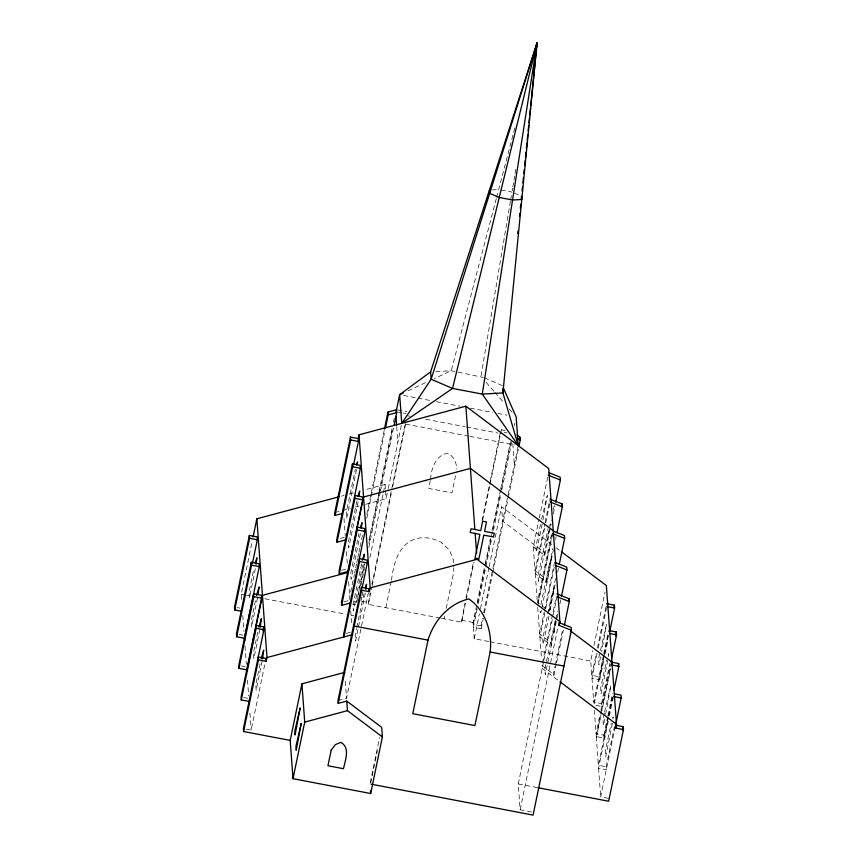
<?xml version="1.0" encoding="UTF-8"?>
<svg xmlns="http://www.w3.org/2000/svg" width="858" height="858" viewBox="0 0 858 858"><rect width="100%" height="100%" fill="white"/><g stroke="black" fill="none" stroke-linecap="round" stroke-linejoin="round"><path stroke-width="0.64" stroke-dasharray="4.29 3.22" d="M608.279 656.617L608.601 653.721L607.496 656.67M613.009 718.8L613.213 716.88L612.751 717.76M555.92 620.892L553.592 634.641M356.52 469.487L346.632 518.532L346.203 512.784L355.341 469.197M365.315 592.964L355.609 640.905L355.191 635.167L356.52 628.71M548.573 531.188L546.771 541.344M607.754 660.21L601.072 693.94L600.654 688.202L606.66 659.813M612.365 723.369L605.694 757.099L605.276 751.351L611.282 722.972M510.424 201.308L480.973 376.405L482.689 378.389M510.649 199.989L511.529 194.723M512.194 190.776L512.644 188.138M512.859 186.819L513.749 181.531M513.974 180.212L514.864 174.935M515.09 173.606L515.969 168.329M255.373 568.672L249.431 598.005L249.013 592.267L253.893 568.682M257.507 597.854L251.566 627.187L251.147 621.449L256.027 597.876M259.813 629.429L253.871 658.772L253.453 653.024L258.065 630.759M262.119 661.014L256.177 690.347L255.759 684.609L260.371 662.344M358.097 501.973L348.766 547.715L348.337 541.977L357.475 498.38M360.414 533.547L351.072 579.289L350.654 573.552L358.934 533.569M362.741 565.014L353.399 610.767L352.981 605.019L362.108 561.432M241.602 599.463L241.227 594.24L252.273 540.905M245.989 729.139L251.158 730.126L265.465 661.057M349.185 599.345L354.333 574.452M354.611 573.144L355.426 569.219M355.695 567.91L356.51 563.974M356.778 562.666L357.593 558.74M357.861 557.432L358.676 553.496M358.944 552.187L359.759 548.262M360.038 546.954L362.473 535.156M366.816 514.199L370.881 494.551M371.16 493.243L384.18 430.373M366.752 518.382L384.931 430.619M364.135 563.545L356.681 602.134L352.799 601.394M369.015 539.972L378.786 492.814M379.054 491.505L392.342 427.316M393.436 422.082L394.24 418.146M356.681 602.134L364.543 564.178M368.876 543.243L378.904 494.819M379.172 493.511L392.728 428.067M360.961 585.36L364.757 567.02M368.822 547.372L380.212 492.363M380.491 491.055L393.779 426.866M360.982 600.804L361.786 596.878M362.065 595.57L362.87 591.655M369.916 557.668L383.172 493.607M383.451 492.299L385.07 484.459L364.553 489.95M356.789 627.423L364.596 590.379M365.605 504.311L386.121 498.809L387.988 489.811M388.256 488.524L401.49 424.624M338.009 700.503L346.557 698.219L368.404 592.728M440.175 618.082L368.329 604.364L370.088 593.275M371.986 584.105L405.083 424.302M368.329 604.364L371.857 587.333M372.125 586.025L391.656 491.72M392.739 486.475L405.759 423.605M385.81 607.7L391.227 581.499M391.505 580.19C393.468 562.987 399.335 541.237 419.358 538.02A34.867 33.827 -4.2 0 1 440.819 542.117L449.431 550.032L453.56 560.295L453.71 566.612M430.298 480.577L428.668 488.438L451.973 492.889L456.306 471.932M430.566 479.268C431.295 468.586 435.596 454.751 448.058 453.314C453.903 456.381 456.542 462.998 456.853 469.305M370.238 782.668L379.558 737.655M370.656 783.268L377.391 750.739M444.058 618.822L444.605 616.205M446.224 608.343L453.818 571.675L453.732 567.878M441.473 618.328L461.529 622.157L464.918 603.217M466.001 597.983L473.326 562.612M482.003 520.699L489.875 482.711M490.143 481.402L500.45 431.628L501.372 429.772L505.255 430.512M461.529 622.157L465.873 601.201M466.141 599.892L474.013 561.904M482.689 519.991L489.746 485.939M490.015 484.631L500.321 434.856M500.589 433.547L501.372 429.772M477.187 608.923L473.391 627.252L481.156 628.742L480.952 625.868L473.187 624.388L473.048 622.468L484.974 564.843M485.253 563.534L490.401 538.642M492.031 530.78L500.439 490.175M500.707 488.867L510.478 441.709M473.187 624.388L476.437 608.676M477.52 603.442L485.113 566.795M485.381 565.486L500.289 493.511M500.557 492.202L510.853 442.471M514.328 425.707L514.843 423.198M478.271 603.678L491.838 538.191M493.468 530.33L500.793 494.959M501.876 489.725L512.183 439.95M488.631 641.494L474.227 638.738L479.375 613.899M480.459 608.676L488.856 568.146M489.124 566.838L501.576 506.703L551.833 544.519M480.952 625.868L482.582 618.007M483.665 612.773L492.61 569.551M492.889 568.232L507.807 496.192M508.075 494.884L517.985 446.868M481.156 628.742L483.333 618.264M484.416 613.02L492.556 573.723M492.824 572.415L508.011 499.066M508.29 497.758L518.597 447.983M544.701 528.035L535.263 573.648L546.707 582.26L546.503 579.386L535.049 570.774L533.301 546.857L538.963 519.487M539.242 518.178L548.144 475.182M540.486 524.474L535.939 546.407L536.357 552.144L542.503 522.479M541.548 519.315L547.286 495.516L542.771 521.192M535.049 570.774L544.766 523.863M545.034 522.554L549.624 500.407M545.785 522.822L550.107 501.973M549.388 529.182L538.492 581.327L538.073 575.589L548.037 528.7M549.656 527.885L551.276 520.077M553.431 509.663L554.236 505.77M533.301 546.857L544.744 555.469L551.211 524.249M553.367 513.835L554.987 506.038M551.394 534.588L537.355 602.348L548.809 610.971L555.544 578.442M538.105 602.616L552.144 534.856M537.912 604.879L552.455 534.641M540.915 604.59L548.67 567.181L551.726 556.284L549.088 572.919L541.602 609.041M546.503 579.386L552.96 548.165M546.707 582.26L553.442 549.742M555.598 539.328L556.134 536.733M541.334 610.328L540.808 612.912L540.637 610.617M544.733 613.341L539.875 636.808L551.329 645.42L551.115 642.545L539.671 633.933L544.251 611.775M544.53 610.478L554.515 562.258M545.817 608.129L554.45 566.43M549.56 611.239L555.48 582.614M557.636 572.211L558.451 568.307M548.991 616.108L543.114 644.487L542.696 638.749L550.975 598.755L554.032 587.859L550.053 610.95M542.513 662.902L555.737 599.045M531.595 811.99L520.141 809.802L518.253 783.965L543.532 661.861M543.8 660.563L552.981 616.259M553.249 614.95L557.024 596.707M551.115 642.545L555.694 620.431M555.963 619.133L557.582 611.325M557.797 614.199L545.313 674.635L544.894 668.886L555.137 620.945M559.942 603.785L560.757 599.892M520.141 809.802L557.829 627.777M556.327 663.985L553.635 676.994L553.421 674.12L555.04 666.323M555.308 665.014L562.859 628.592M556.595 662.687L563.331 630.169M597.125 653.453L591.999 678.217L599.763 679.697L599.549 676.823L591.784 675.343L590.733 660.992L592.889 650.579M593.972 645.377L605.019 592.041M591.784 675.343L596.374 653.185M597.458 647.972L606.627 603.667M598.198 648.24L606.574 607.839M600.568 656.896L598.938 664.757L598.519 659.008L606.467 624.538L601.651 651.651M604.214 655.491L593.95 705.008L601.726 706.488L601.512 703.624L593.747 702.134L603.464 655.222M603.732 653.914L608.59 630.458M599.549 676.823L608.193 635.124M604.482 654.182L608.526 634.63M599.763 679.697L604.086 658.847M605.158 653.635L608.129 639.296M601.512 703.624L609.877 663.223M600.579 715.733L596.267 736.582L604.032 738.073L603.817 735.199L596.053 733.719L600.643 711.561M600.911 710.252L610.36 664.65M601.662 710.521L610.842 666.216M596.331 737.537L600.911 715.433M601.179 714.124L610.606 668.596M604.322 713.223L602.96 719.776L603.378 725.514L605.008 717.653M604.59 711.915L610.907 685.295L605.276 716.344M603.817 735.199L607.603 716.956M607.872 715.647L612.462 693.5M608.29 721.246L598.573 768.167L606.338 769.647L606.134 766.773L598.358 765.293L608.343 717.074M608.622 715.776L612.398 697.533M604.032 738.073L608.343 717.213M608.622 715.915L612.398 697.672M609.373 716.033L613.416 696.492M606.134 766.773L614.5 726.383M608.44 798.358L600.675 796.867L615.25 726.501M496.31 198.616L451.254 370.731L434.448 378.517M496.643 197.319L511.475 140.669M511.808 139.382L514.843 127.81M548.948 525.589L549.42 524.699M408.043 390.765L428.453 381.306M341.473 496.128L344.037 495.441M349.174 494.069L354.3 492.696M334.834 512.548L341.248 510.832M342.524 510.489L350.214 508.429M355.351 507.057L359.191 506.027M340.454 538.363L344.122 537.376M341.548 570.27L346.428 568.961M343.854 601.844L348.734 600.536M346.16 633.418L351.051 632.11M492.084 189.929L498.68 189.554M435.778 371.611L451.254 370.731L483.354 377.434M501.093 190.015L511.979 192.095M403.571 395.409L416.666 397.908M417.975 398.155L431.059 400.654M436.304 401.662L459.867 406.156M470.334 408.161L492.589 412.408M497.822 413.406L506.981 415.154M397.812 409.985L406.874 411.722M398.187 412.097L402.07 412.837M403.367 413.084L405.952 413.577M504.332 432.368L506.928 432.861M407.389 415.744L410.017 416.248M425.772 419.251L465.154 426.78M466.462 427.027L497.972 433.043M405.673 424.12L468.511 436.111M469.819 436.368L514.317 444.862M361.722 601.211L368.189 602.445M461.389 620.248L473.048 622.468M353.003 604.268L355.598 604.761M241.227 594.24L245.152 594.991M246.461 595.237L250.386 595.988M264.79 598.745L345.946 614.242M351.179 615.24L353.807 615.744M489.939 641.741L590.733 660.992M237.098 607.603L239.682 608.097M239.06 634.405L242.943 635.145M241.366 665.98L245.249 666.72M243.672 697.554L247.554 698.294M518.253 783.965L537.902 787.719M514.371 193.125L520.356 195.688M484.545 377.938L502.37 385.607M556.102 547.736L559.309 550.15M541.977 665.508L553.421 674.12M542.181 668.382L558.966 681.005M486.121 382.336L493.843 391.227M494.701 392.213L504.139 403.078M509.287 409.009L512.719 412.955M591.999 678.217L593.747 702.134M594.337 710.231L596.053 733.719M596.267 736.582L598.358 765.293M598.573 768.167L600.675 796.867M544.744 555.469L544.54 552.595L502.627 521.063L501.576 506.703M535.263 573.648L537.258 601.05M537.73 607.507L539.671 633.933M539.875 636.808L541.495 658.987M512.827 443.811L514.339 464.478M473.391 627.252L474.227 638.738M396.707 426.726L397.844 442.224M385.07 484.459L385.457 489.682M385.553 490.98L386.121 498.809M343.983 518.447L345.238 535.724M346.407 551.662L347.458 566.023M348.605 581.703L349.667 596.246M350.74 610.907L351.791 625.257M345.324 681.424L346.557 698.219M242.771 615.454L243.94 631.402M245.013 646.085L246.353 664.36M247.501 680.051L248.659 695.902M249.925 713.159L251.158 730.126"/><path stroke-width="1.29" d="M490.154 652.005C492.513 632.217 485.607 610.649 468.854 598.916C448.734 603.614 433.805 620.817 428.013 640.132L412.784 713.695L474.914 725.557L490.154 652.005L563.942 666.087M517.771 233.548L518.039 230.888M519.519 216.216L519.787 213.545M520.334 208.215L520.742 204.215M521.278 198.874L521.546 196.203L521.782 199.485L512.558 200L499.259 197.469L489.682 193.35L489.446 190.079M522.082 190.873L522.49 186.872M522.897 182.872L523.434 177.542M523.841 173.541L524.249 169.541M524.656 165.551L525.193 160.21M525.461 157.55L525.997 152.22M526.404 148.219L526.951 142.878M527.22 140.219L527.756 134.888M528.163 130.888L528.7 125.558M528.968 122.887L529.515 117.557M529.783 114.886L530.459 108.226M530.727 105.555L537.065 42.9L430.609 371.9L431.145 379.225L401.748 423.369L399.646 394.659L430.609 371.9M357.228 464.789L357.55 461.904L356.445 464.843M256.102 564.274L256.95 557.786L255.298 562.837M258.237 593.457L259.084 586.979L256.585 595.473M359.019 496.374L359.684 491.087L358.033 496.139M361.325 527.96L361.99 522.672L360.339 527.713M363.653 559.427L364.328 554.139L362.398 560.231M365.862 589.564L366.527 584.277L365.422 587.226M260.178 627.241L261.4 618.554L258.901 627.048M262.494 658.815L263.706 650.128L261.207 658.633M535.735 50.826L537.065 42.9L431.145 379.225L452.541 388.417L482.271 394.09L502.906 392.921L518.253 445.613L482.271 394.09L537.065 42.9L533.033 58.333M252.466 563.245L257.325 539.789L257.121 536.926L249.356 535.435L234.513 607.11L234.717 609.984L241.195 611.218M234.717 609.984L249.56 538.309L249.356 535.435M253.078 537.011L256.853 518.8L338.91 496.825M244.444 638.255L259.288 566.58L259.073 563.717L251.308 562.237L236.465 633.901L236.679 636.775L244.444 638.255L244.637 640.872M236.679 636.775L251.523 565.1L251.308 562.237M249.249 704.032L249.067 701.415L241.291 699.935L241.087 697.061L261.593 598.165L261.39 595.291L253.625 593.811L238.781 665.486L238.985 668.361L246.75 669.841L246.825 670.795L262.451 595.345L347.93 572.458L363.556 497.007L470.409 468.393L553.26 530.737M238.985 668.361L253.829 596.685L253.625 593.811M241.291 699.935L256.134 628.26L255.931 625.385L263.696 626.876L263.91 629.74L243.393 728.646L243.608 731.509L290.208 740.411L293.007 778.689L370.677 793.521L382.389 736.936L381.692 727.37L346.761 701.093L338.213 703.378L338.009 700.503L361.443 587.333L369.208 588.824L369.423 591.688L361.647 590.207L361.443 587.333M262.88 630.78L263.696 626.876M243.608 731.509L258.451 659.834L258.237 656.971L266.001 658.451L266.216 661.325L258.451 659.834M265.465 661.057L266.001 658.451M266.216 661.325L266.999 657.55L256.853 518.8M353.571 464.907L358.43 441.452L358.226 438.588L350.461 437.097L334.834 512.548L335.038 515.422L342.374 513.459M335.038 515.422L350.665 439.972L350.461 437.097M290.208 740.411L301.919 683.826L344.669 672.382M347.93 572.458L347.855 571.503L339.307 573.788L339.103 570.924L360.392 468.243L360.178 465.379L352.413 463.888L336.786 539.339L337.001 542.213L345.549 539.918M358.226 438.588L359.009 434.813L465.851 406.199L548.712 468.532L559.909 621.642L559.126 625.418L571.364 630.255L533.075 815.1L371.289 784.201M337.001 542.213L352.627 466.763L352.413 463.888M293.007 778.689L304.719 722.104L301.919 683.826M339.307 573.788L354.933 498.337L354.729 495.474L362.494 496.954L362.698 499.828L341.409 602.498L341.623 605.373L350.171 603.077L350.354 605.684M341.623 605.373L357.239 529.922L357.035 527.048L364.8 528.528L365.015 531.402L343.715 634.073L343.929 636.947L359.556 561.497L359.341 558.633L367.106 560.113L367.321 562.987L362.194 587.741M384.448 429.064L387.977 412.033L396.525 409.738L396.728 412.612L394.047 425.557M364.264 531.145L364.8 528.528M385.467 428.003L388.181 414.897L387.977 412.033M395.978 412.355L399.646 394.659L403.249 392.985M338.213 703.378L361.647 590.207M368.672 591.419L369.208 588.824M369.423 591.688L370.206 587.912L359.009 434.813M519.465 439.875L520.012 437.248L517.02 434.995M518.865 446.675L520.216 440.122L520.012 437.248M555.791 502.134L560.371 480.019L560.167 477.145L549.152 472.79M561.582 506.542L562.119 503.946L549.892 499.099M556.949 532.829L562.333 506.81L562.119 503.946M559.255 564.403L564.639 538.395L564.435 535.521L553.421 531.166M561.561 595.988L566.956 569.969L566.741 567.095L555.737 562.741M568.511 601.276L569.047 598.68L556.821 593.833M564.414 624.956L569.262 601.544L569.047 598.68M613.856 607.754L614.392 605.147L606.627 603.667M609.748 631.477L614.607 608.022L614.392 605.147M615.54 635.853L616.355 631.949L609.877 630.705M611.432 659.577L616.57 634.813L616.355 631.949M611.422 664.693L611.958 662.097L570.549 630.941M618.125 666.13L618.661 663.524L610.896 662.044M614.017 689.853L618.875 666.398L618.661 663.524M615.518 725.342L621.181 697.972L620.977 695.098L614.5 693.865M537.902 787.719L608.644 801.222L623.487 729.547L615.722 728.067L616.505 724.291L606.359 585.542L561.454 551.758M622.468 730.587L623.283 726.683L615.518 725.192M401.748 423.369L452.541 388.417L537.065 42.9L502.906 392.921L502.638 389.264M388.181 414.897L396.728 412.612M476.984 558.344L474.849 558.923L479.922 534.395L470.216 532.55L470.999 528.775L480.705 530.63L482.657 521.192L486.54 521.932L484.588 531.37L494.294 533.226L493.511 536.99L483.805 535.145L478.732 559.663L476.984 558.344L477.048 559.309L559.909 621.642M370.206 587.912L477.048 559.309M266.999 657.55L352.477 634.652M304.719 722.104L347.469 710.66L382.389 736.936M350.665 439.972L358.43 441.452M352.627 466.763L360.392 468.243M354.933 498.337L362.698 499.828M357.239 529.922L365.015 531.402M249.56 538.309L257.325 539.789M606.842 606.542L614.607 608.022M359.556 561.497L367.321 562.987M251.523 565.1L259.288 566.58M610.092 633.579L616.57 634.813M253.829 596.685L261.593 598.165M611.111 664.907L618.875 666.398M354.225 626.04L428.013 640.132M256.134 628.26L263.91 629.74M613.416 696.492L621.181 697.972M548.144 475.182L560.371 480.019M550.107 501.973L562.333 506.81M552.413 533.547L564.639 538.395M555.941 565.615L566.956 569.969M557.024 596.707L569.262 601.544M558.923 622.543L571.149 627.38L571.364 630.255M517.224 437.87L520.216 440.122M560.027 681.799L616.505 724.291M503.431 388.009L516.151 416.902L518.253 445.613M623.283 726.683L623.487 729.547M615.583 726.158L615.722 728.067M558.987 623.498L559.126 625.418M465.851 406.199L474.849 529.247M475.139 533.215L476.598 553.056M395.946 416.387L396.611 425.429M370.484 790.969L370.677 793.521M346.761 701.093L347.469 710.66M300.107 708.14L295.088 734.941L294.809 731.123L300.107 708.14M301.222 723.444L296.214 750.257L295.935 746.428L301.222 723.444M331.199 750.031L327.949 765.754L343.479 768.714C345.152 760.467 350.504 747.854 340.873 742.342L335.424 744.572L331.199 750.031"/></g></svg>
